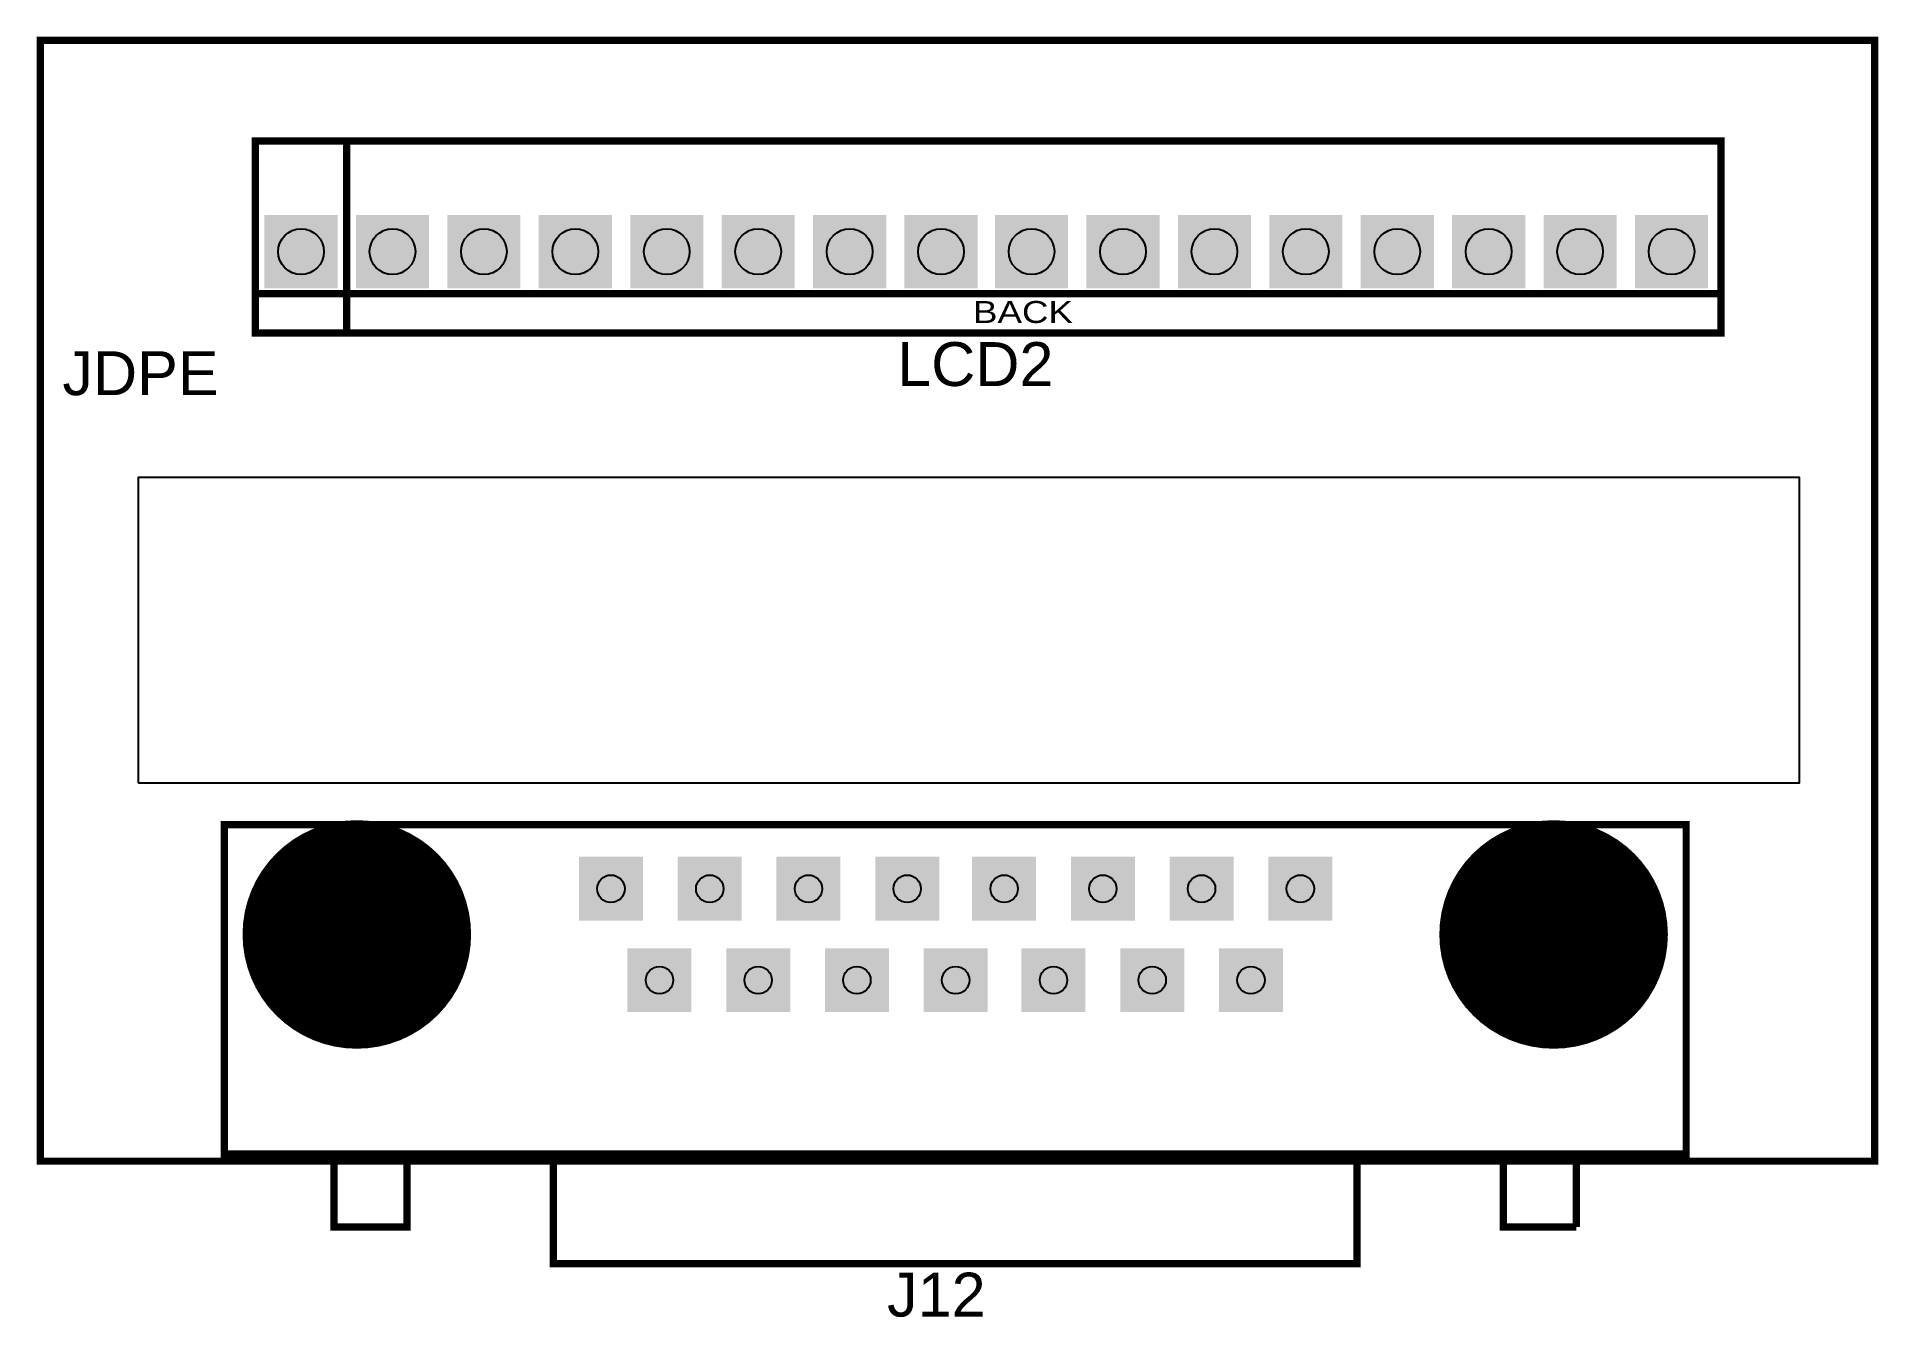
# Model space of a CAD drawing. Extents: x -1.01 to 1.01, y -0.7 to 0.7.
import ezdxf

# ---------------------------------------------------------------- set-up
doc = ezdxf.new("R2010")
doc.units = 0
doc.layers.get('0').update_dxf_attribs({"linetype": 'CONTINUOUS'})

# ---------------------------------------------------------------- blocks, each defined once
blk = doc.blocks.new('RPAD')
blk.add_trace([(-0.5, -0.5), (-0.5, 0.5), (0.5, -0.5), (0.5, 0.5)])
blk = doc.blocks.new('EPAD')
at = {"const_width": 0.5}
blk.add_lwpolyline([(-0.25, 0, 1), (0.25, 0, 1)], format="xyb", close=True, dxfattribs=at)

msp = doc.modelspace()

# ---------------------------------------------------------------- linework, layer by layer
at = {"const_width": 0.008}
for points in [[(-1.003, -0.527), (1.003, -0.527), (1.003, 0.699), (-1.003, 0.699), (-1.003, -0.527)], [(-0.768, 0.379), (0.835, 0.379), (0.835, 0.589), (-0.768, 0.589), (-0.768, 0.379)], [(-0.668, 0.585), (-0.668, 0.383)], [(-0.765, 0.422), (0.832, 0.422)], [(-0.802, -0.519), (0.797, -0.519), (0.797, -0.159), (-0.802, -0.159), (-0.802, -0.519)], [(-0.682, -0.524), (-0.682, -0.599), (-0.602, -0.599), (-0.602, -0.524)], [(-0.442, -0.639), (0.437, -0.639), (0.437, -0.519), (-0.442, -0.519), (-0.442, -0.639)], [(0.597, -0.519), (0.597, -0.599), (0.677, -0.599)], [(0.677, -0.519), (0.677, -0.599)]]:
    msp.add_lwpolyline(points, dxfattribs=at)
msp.add_lwpolyline([(-0.896, -0.113), (0.921, -0.113), (0.921, 0.221), (-0.896, 0.221), (-0.896, -0.113)])
for centre, radius in [((-0.718, 0.468), 0.025), ((-0.618, 0.468), 0.025), ((-0.518, 0.468), 0.025), ((-0.418, 0.468), 0.025), ((-0.318, 0.468), 0.025), ((-0.218, 0.468), 0.025), ((-0.118, 0.468), 0.025), ((-0.018, 0.468), 0.025), ((0.081, 0.468), 0.025), ((0.181, 0.468), 0.025), ((0.281, 0.468), 0.025), ((0.381, 0.468), 0.025), ((0.481, 0.468), 0.025), ((0.581, 0.468), 0.025), ((0.681, 0.468), 0.025), ((0.781, 0.468), 0.025), ((-0.379, -0.229), 0.015), ((-0.271, -0.229), 0.015), ((-0.163, -0.229), 0.015), ((-0.055, -0.229), 0.015), ((0.051, -0.229), 0.015), ((0.159, -0.229), 0.015), ((0.267, -0.229), 0.015), ((0.375, -0.229), 0.015), ((-0.657, -0.279), 0.03), ((0.652, -0.279), 0.03), ((-0.326, -0.329), 0.015), ((-0.218, -0.329), 0.015), ((-0.11, -0.329), 0.015), ((-0.002, -0.329), 0.015), ((0.105, -0.329), 0.015), ((0.213, -0.329), 0.015), ((0.321, -0.329), 0.015)]:
    msp.add_circle(centre, radius)

# ---------------------------------------------------------------- block references
for name, p, xscale, yscale in [('RPAD', (-0.718, 0.468), 0.08, 0.08), ('RPAD', (-0.618, 0.468), 0.08, 0.08), ('RPAD', (-0.518, 0.468), 0.08, 0.08), ('RPAD', (-0.418, 0.468), 0.08, 0.08), ('RPAD', (-0.318, 0.468), 0.08, 0.08), ('RPAD', (-0.218, 0.468), 0.08, 0.08), ('RPAD', (-0.118, 0.468), 0.08, 0.08), ('RPAD', (-0.018, 0.468), 0.08, 0.08), ('RPAD', (0.081, 0.468), 0.08, 0.08), ('RPAD', (0.181, 0.468), 0.08, 0.08), ('RPAD', (0.281, 0.468), 0.08, 0.08), ('RPAD', (0.381, 0.468), 0.08, 0.08), ('RPAD', (0.481, 0.468), 0.08, 0.08), ('RPAD', (0.581, 0.468), 0.08, 0.08), ('RPAD', (0.681, 0.468), 0.08, 0.08), ('RPAD', (0.781, 0.468), 0.08, 0.08), ('EPAD', (-0.657, -0.279), 0.25, 0.25), ('EPAD', (0.652, -0.279), 0.25, 0.25)]:
    msp.add_blockref(name, p, dxfattribs=dict(xscale=xscale, yscale=yscale))
at = {"xscale": 0.07, "yscale": 0.07, "rotation": 180}
for p in [(-0.379, -0.229), (-0.271, -0.229), (-0.163, -0.229), (-0.055, -0.229), (0.051, -0.229), (0.159, -0.229), (0.267, -0.229), (0.375, -0.229), (-0.326, -0.329), (-0.218, -0.329), (-0.11, -0.329), (-0.002, -0.329), (0.105, -0.329), (0.213, -0.329), (0.321, -0.329)]:
    msp.add_blockref('RPAD', p, dxfattribs=at)

# ---------------------------------------------------------------- texts
at = {"layer": '12632256'}
for s, height, width, p in [('BACK', 0.024, 1.25, (0.017, 0.39)), ('LCD2', 0.048, 1.041667, (-0.066, 0.321)), ('JDPE', 0.048, 1.041667, (-0.979, 0.311)), ('J12', 0.048, 1.041667, (-0.077, -0.697))]:
    msp.add_text(s, height=height, dxfattribs=dict(at, width=width)).set_placement(p)

doc.saveas('drawing.dxf')
